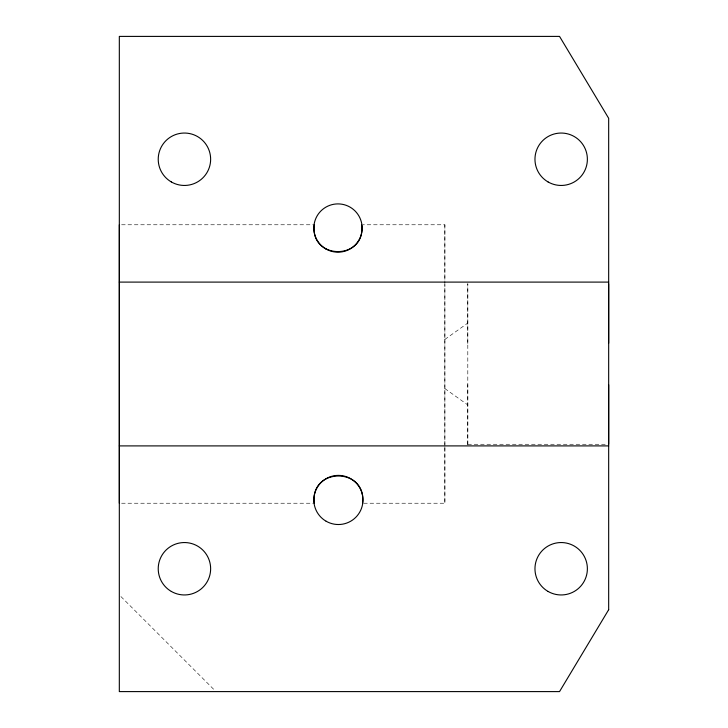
<?xml version="1.0" encoding="UTF-8"?>
<svg xmlns="http://www.w3.org/2000/svg" width="728" height="728" viewBox="0 0 728 728"><rect width="100%" height="100%" fill="white"/><g stroke="black" fill="none" stroke-linecap="round" stroke-linejoin="round"><path stroke-width="0.55" stroke-dasharray="3.64 2.73" d="M363.672 503.23L444.872 503.23L444.872 445.818M444.872 444.708L444.872 284.402L444.872 446.919M444.872 224.77L444.872 283.292L444.872 224.77L362.835 224.77M467.804 444.972L467.804 384.475M467.804 343.525L467.804 283.738L467.804 445.9M444.872 339.43L467.804 323.05M121.594 224.77L314.269 224.77M467.804 444.262L606.406 444.262M121.594 503.23L314.269 503.23M444.872 388.57L467.804 404.95M120.921 596.56L214.369 689.998M444.872 448.029L444.872 503.23"/><path stroke-width="1.09" d="M119.328 503.23L119.328 224.77M608.672 444.262L608.672 384.775M608.672 343.225L608.672 283.738M314.269 224.77C309.773 260.515 366.202 260.515 361.707 224.77M362.544 503.23C367.039 466.939 309.773 466.939 314.269 503.23M119.319 282.1L608.672 282.1M119.319 445.9L608.672 445.9M608.681 609.7L559.532 691.6L119.319 691.6L119.328 36.4L559.541 36.4L608.672 118.3L608.672 609.7M548.066 591.445A26.208 26.208 0 0 0 587.378 568.75A26.208 26.208 0 0 0 548.066 546.055A26.208 26.208 0 0 0 548.066 591.445M171.326 181.945A26.208 26.208 0 0 0 210.638 159.25A26.208 26.208 0 0 0 171.326 136.555A26.208 26.208 0 0 0 171.326 181.945M548.066 181.945A26.208 26.208 0 0 0 587.378 159.25A26.208 26.208 0 0 0 548.066 136.555A26.208 26.208 0 0 0 548.066 181.945M171.326 591.445A26.208 26.208 0 0 0 210.638 568.75A26.208 26.208 0 0 0 171.326 546.055A26.208 26.208 0 0 0 171.326 591.445M326.117 521.23A24.57 24.57 0 0 0 362.972 499.954A24.57 24.57 0 0 0 326.117 478.678A24.57 24.57 0 0 0 326.117 521.23M325.907 248.958A24.151 24.151 0 0 0 362.135 228.046A24.151 24.151 0 0 0 325.907 207.134A24.151 24.151 0 0 0 325.907 248.958"/></g></svg>
